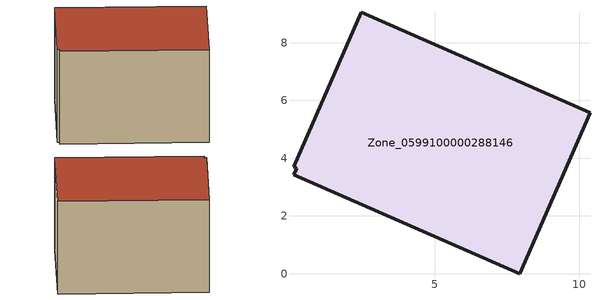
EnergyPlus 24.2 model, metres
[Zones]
Zone_0599100000288146
 floor ground (C_G): 0.22,3.65 0.1,3.7 2.45,9.05 10.37,5.57 7.93,0 0.12,3.42 z0
 wall outside (C_F): 7.93,0 10.37,5.57 2.45,9.05 0.1,3.7 0.22,3.65 0.12,3.42 7.93,0 z0:5.79
 roof outside (C_R): 0.22,3.65 0.12,3.42 7.93,0 10.37,5.57 2.45,9.05 0.1,3.7 z5.79
[BUILDING]
Pand.0599100000288146: North Axis=0; Terrain=City; Loads Convergence Tolerance Value=0.04; Temperature Convergence Tolerance Value=0.4; Solar Distribution=FullExterior; Maximum Number of Warmup Days=25; Minimum Number of Warmup Days=1
[Site:Location]
Rotterdam.The.Hague.AP_ZH_NLD Design_Conditions: Latitude=51.96; Longitude=4.45; Time Zone=1; Elevation=-4.5
[SITE:GROUNDTEMPERATURE:BUILDINGSURFACE]
18, 18, 18, 18, 18, 18, 18, 18, 18, 18, 18, 18
[MATERIAL] Thermal Absorptance=0.9; Solar Absorptance=0.7; Visible Absorptance=0.7
Name | Roughness | Thickness | Conductivity | Density | Specific Heat
G.TI.1946-1964 | MediumSmooth | 0.15 | 1 | 540 | 1210
F.TI.1946-1964 | Rough | 0.3 | 0.857143 | 1920 | 840
R.TI.1946-1964 | MediumRough | 0.2 | 0.277778 | 1500 | 1000
[CONSTRUCTION]
C_G: G.TI.1946-1964
C_F: F.TI.1946-1964
C_R: R.TI.1946-1964
[ZONE]
Zone_0599100000288146: Type=1; Multiplier=1; Ceiling Height=Autocalculate; Volume=Autocalculate; Floor Area=autocalculate; Part of Total Floor Area=Yes
[ZONEINFILTRATION:DESIGNFLOWRATE]
Infil_Zone_0599100000288146: Zone or ZoneList or Space or SpaceList=Zone_0599100000288146; Schedule=AlwaysOn; Design Flow Rate Calculation Method=Flow/Area; Flow Rate per Floor Area=0.003; Constant Term Coefficient=1; Temperature Term Coefficient=0; Velocity Term Coefficient=0; Velocity Squared Term Coefficient=0
[HVACTEMPLATE:ZONE:IDEALLOADSAIRSYSTEM]
Zone_0599100000288146: Maximum Heating Supply Air Temperature=50; Minimum Cooling Supply Air Temperature=13; Maximum Heating Supply Air Humidity Ratio=0.0156; Minimum Cooling Supply Air Humidity Ratio=0.0077; Heating Limit=NoLimit; Cooling Limit=NoLimit; Dehumidification Control Type=ConstantSensibleHeatRatio; Cooling Sensible Heat Ratio=0.7; Dehumidification Setpoint=60; Humidification Control Type=None; Humidification Setpoint=30; Outdoor Air Method=None; Outdoor Air Flow Rate per Person=0.00944; Outdoor Air Flow Rate per Zone Floor Area=0; Outdoor Air Flow Rate per Zone=0; Demand Controlled Ventilation Type=None; Outdoor Air Economizer Type=NoEconomizer; Heat Recovery Type=None; Sensible Heat Recovery Effectiveness=0.7; Latent Heat Recovery Effectiveness=0.65
[ZONECONTROL:THERMOSTAT]
ThermostatControl_Zone_0599100000288146: Zone or ZoneList=Zone_0599100000288146; Control Type Schedule=DualSetpointControlType; Control 1=Thermostat_Zone_0599100000288146; Temperature Difference Between Cutout And Setpoint=0
[THERMOSTATSETPOINT:DUALSETPOINT]
Thermostat_Zone_0599100000288146: Heating Setpoint Temperature Schedule=HeatingSetpoint_Zone_0599100000288146; Cooling Setpoint Temperature Schedule=CoolingSetpoint_Zone_0599100000288146
[SCHEDULE:COMPACT]
HeatingSetpoint_Zone_0599100000288146: Through: 12/31, For: AllDays, Until: 24:00, 21
CoolingSetpoint_Zone_0599100000288146: Through: 12/31, For: AllDays, Until: 24:00, 24
DualSetpointControlType: Through: 12/31, For: AllDays, Until: 24:00, 4
AlwaysOn: Through: 12/31, For: AllDays, Until: 24:00, 1
